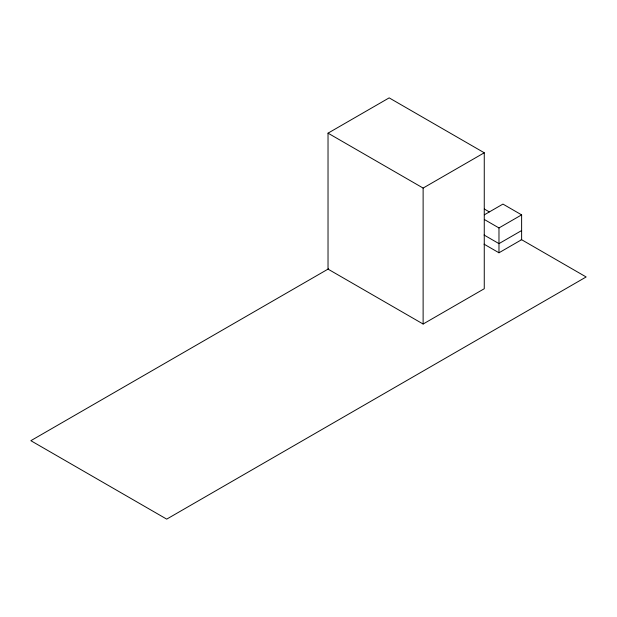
<?xml version="1.0" encoding="UTF-8"?>
<svg xmlns="http://www.w3.org/2000/svg" width="617" height="617" viewBox="0 0 617 617"><rect width="100%" height="100%" fill="white"/><g stroke="black" fill="none" stroke-linecap="round" stroke-linejoin="round"><path stroke-width="0.93" d="M328.028 133.164L389.165 97.872L484.26 152.777L484.26 288.733L423.123 324.025L328.028 269.12L328.028 133.164L423.123 188.069L484.26 152.777M328.553 268.819L30.85 440.692L166.706 519.128L586.15 276.964L521.141 239.435M484.337 214.824L502.94 204.088L521.62 214.87L521.62 239.704L498.976 252.777L484.052 244.162M484.36 219.505L498.976 227.943L521.62 214.87M521.62 230.557L498.976 243.63L484.052 235.008M484.299 209.009L489.273 211.886M498.976 227.943L498.976 252.777M423.123 188.069L423.123 324.025"/></g></svg>
